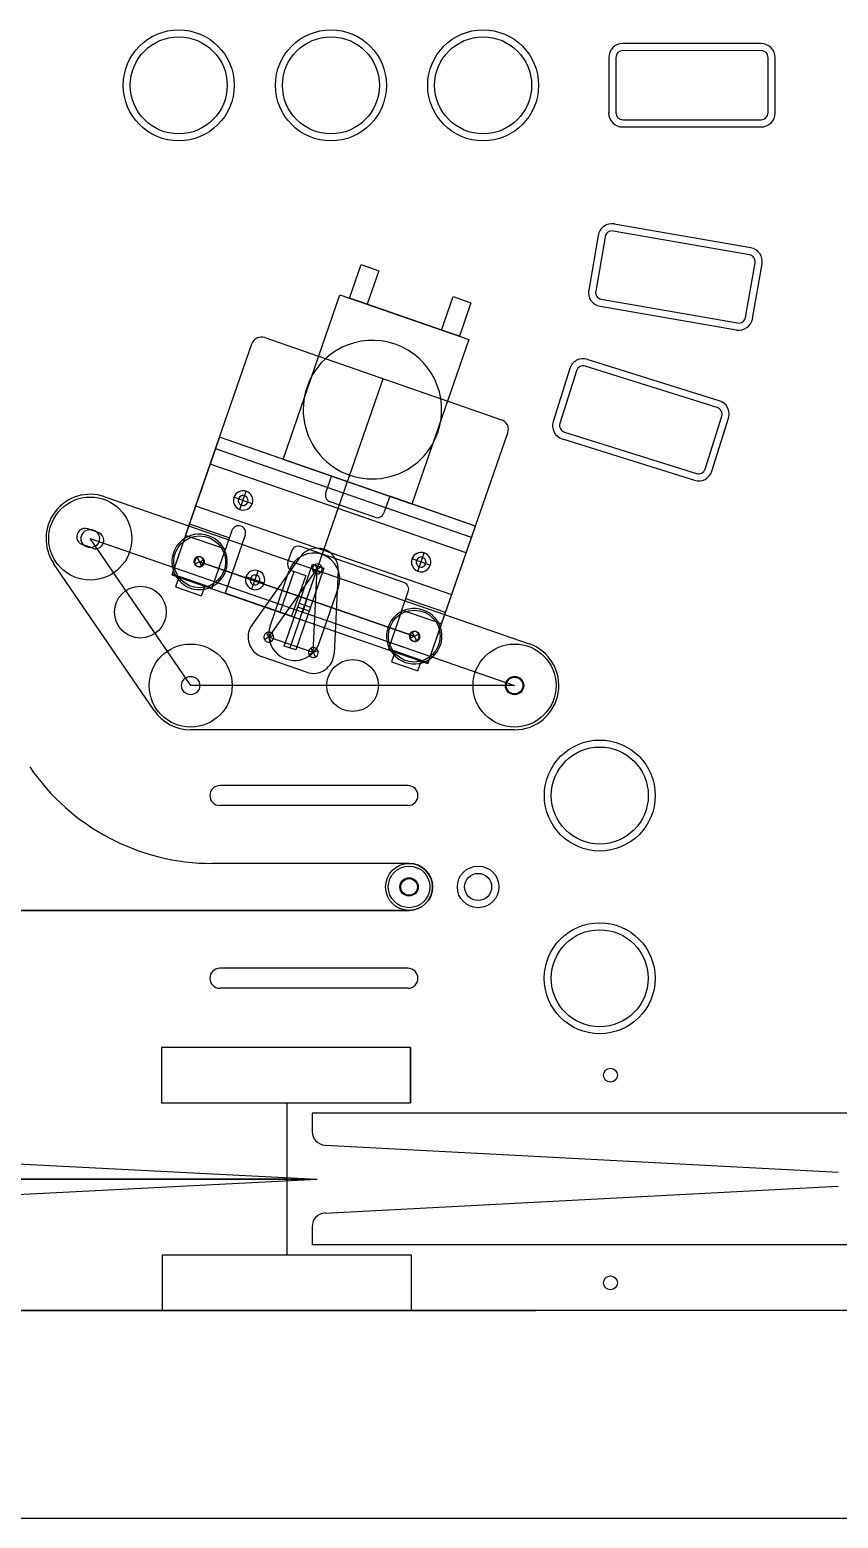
# Model space of a CAD drawing. Extents: x 187 to 247, y 518 to 542.
# Drawn here: x 198.63 to 205.93, y 518 to 531.44 of the extents above; entities that cross this region are included whole.
import ezdxf

# ---------------------------------------------------------------- set-up
doc = ezdxf.new("R2010")
doc.units = 0
doc.header["$MEASUREMENT"] = 0
for name, color, linetype in [('0_WOOD', 5, 'CONTINUOUS'), ('1_250BIT_500DEP', 5, 'CONTINUOUS'), ('2_250BIT_250DEP', 3, 'CONTINUOUS'), ('6_125BIT_500DEP', 5, 'CONTINUOUS'), ('7_VCARVE_BIT', 5, 'CONTINUOUS'), ('7A_1250BALL', 5, 'CONTINUOUS'), ('8_250BIT_500OUTLINE', 5, 'CONTINUOUS'), ('CONSTRUCTION', 7, 'CONTINUOUS'), ('DF_COMP', 4, 'CONTINUOUS'), ('PLASTICS', 37, 'CONTINUOUS')]:
    doc.layers.add(name, color=color, linetype=linetype)

msp = doc.modelspace()

# ---------------------------------------------------------------- linework, layer by layer
at = {"layer": '0_WOOD', "color": 5, "linetype": 'CONTINUOUS'}
msp.add_line((187, 518), (247, 518), dxfattribs=at)
at = {"layer": '1_250BIT_500DEP', "color": 5, "linetype": 'CONTINUOUS'}
for p, q in [((205.237, 531.25), (203.987, 531.251)), ((203.924, 531.188), (203.924, 530.688)), ((205.299, 530.688), (205.299, 531.188)), ((203.986, 530.626), (205.236, 530.625)), ((205.131, 529.407), (203.899, 529.621)), ((203.827, 529.57), (203.742, 529.078)), ((205.096, 528.842), (205.182, 529.335)), ((203.792, 529.006), (205.024, 528.792)), ((203.568, 528.36), (203.419, 527.883)), ((204.839, 528.029), (203.646, 528.401)), ((204.731, 527.473), (204.88, 527.95)), ((203.46, 527.805), (204.653, 527.432)), ((200.8, 526.054), (200.974, 526.556)), ((201.243, 525.901), (201.417, 526.403))]:
    msp.add_line(p, q, dxfattribs=at)
for centre, radius in [((199.975, 530.937), 0.438), ((201.35, 530.937), 0.438), ((202.725, 530.937), 0.438), ((200.164, 526.635), 0.234), ((199.629, 526.181), 0.234), ((202.103, 525.964), 0.234), ((201.546, 525.518), 0.234), ((203.779, 524.525), 0.438), ((203.778, 522.875), 0.438)]:
    msp.add_circle(centre, radius, dxfattribs=at)
for centre, start, end in [((201.196, 526.48), -19.0935, 160.9065), ((201.022, 525.978), 160.9065, -19.0935)]:
    msp.add_arc(centre, 0.234, start, end, dxfattribs=at)
for centre, major_axis, start_param, end_param in [((203.987, 531.188), (0, 0.0625), 0, 1.570796), ((205.237, 531.188), (0.0625, 0), 0, 1.570796), ((203.986, 530.688), (0, -0.0625), 4.712389, 6.283185), ((205.236, 530.688), (0, -0.0625), 0, 1.570796), ((203.889, 529.56), (0.0107, 0.0616), 0, 1.570796), ((205.12, 529.346), (0.0616, -0.0107), 0, 1.570796), ((203.803, 529.067), (-0.0107, -0.0616), 4.712389, 6.283185), ((205.035, 528.853), (-0.0107, -0.0616), 0, 1.570796), ((203.628, 528.342), (0.0186, 0.0597), 0, 1.570796), ((204.821, 527.969), (0.0597, -0.0186), 0, 1.570796), ((203.478, 527.865), (-0.0186, -0.0597), 4.712389, 6.283185), ((204.671, 527.492), (-0.0186, -0.0597), 0, 1.570796)]:
    msp.add_ellipse(centre, major_axis=major_axis, ratio=1, start_param=start_param, end_param=end_param, dxfattribs=at)
at = {"layer": '2_250BIT_250DEP', "color": 3, "linetype": 'CONTINUOUS'}
for p, q in [((205.237, 531.314), (203.987, 531.315)), ((203.86, 531.188), (203.86, 530.688)), ((205.363, 530.688), (205.363, 531.187)), ((203.986, 530.562), (205.236, 530.561)), ((205.142, 529.47), (203.91, 529.684)), ((203.764, 529.581), (203.679, 529.089)), ((205.159, 528.832), (205.245, 529.324)), ((203.781, 528.943), (205.013, 528.729)), ((204.858, 528.09), (203.665, 528.463)), ((203.507, 528.38), (203.358, 527.902)), ((204.792, 527.454), (204.941, 527.931)), ((203.441, 527.744), (204.634, 527.371))]:
    msp.add_line(p, q, dxfattribs=at)
for centre in [(199.975, 530.937), (201.35, 530.937), (202.725, 530.937), (203.779, 524.525), (203.778, 522.875)]:
    msp.add_circle(centre, 0.501, dxfattribs=at)
for centre, start, end in [((203.987, 531.188), 89.9705, 179.9705), ((203.986, 530.688), 179.9705, -90.0295), ((205.236, 530.688), -90.0295, -0.0295), ((203.889, 529.56), 80.1432, 170.1432), ((205.12, 529.346), -9.8568, 80.1432), ((203.803, 529.067), 170.1432, -99.8568), ((205.035, 528.853), -99.8568, -9.8568), ((203.628, 528.342), 72.6432, 162.6432), ((203.478, 527.865), 162.6432, -107.3568), ((204.671, 527.492), -107.3568, -17.3568)]:
    msp.add_arc(centre, 0.127, start, end, dxfattribs=at)
for centre, major_axis in [((205.237, 531.188), (0, 0.126)), ((204.821, 527.969), (0.038, 0.121))]:
    msp.add_ellipse(centre, major_axis=major_axis, ratio=1, start_param=4.712389, end_param=6.283185, dxfattribs=at)
at = {"layer": '6_125BIT_500DEP', "color": 5, "linetype": 'CONTINUOUS'}
for p, q in [((202.046, 524.615), (200.346, 524.615)), ((202.046, 524.435), (200.346, 524.435)), ((202.046, 522.965), (200.346, 522.965)), ((202.046, 522.785), (200.346, 522.785))]:
    msp.add_line(p, q, dxfattribs=at)
for centre, radius in [((199.176, 526.845), 0.0825), ((200.083, 525.518), 0.0825), ((203.009, 525.518), 0.0825), ((202.056, 523.7), 0.0825), ((202.68, 523.7), 0.122)]:
    msp.add_circle(centre, radius, dxfattribs=at)
for centre, start, end in [((200.346, 524.525), 90, -90), ((202.046, 524.525), -90, 90), ((200.346, 522.875), 90, -90), ((202.046, 522.875), -90, 90)]:
    msp.add_arc(centre, 0.09, start, end, dxfattribs=at)
at = {"layer": '7_VCARVE_BIT', "color": 5, "linetype": 'CONTINUOUS'}
for centre in [(203.875, 522), (203.875, 520.125)]:
    msp.add_circle(centre, 0.0625, dxfattribs=at)
at = {"layer": '7A_1250BALL', "color": 5, "linetype": 'CONTINUOUS'}
for p in [(193.227, 521.468), (193.227, 521.062), (193.227, 520.656)]:
    msp.add_line(p, (201.227, 521.062), dxfattribs=at)
at = {"layer": '8_250BIT_500OUTLINE', "color": 5, "linetype": 'CONTINUOUS'}
msp.add_line((234.875, 519.875), (193.227, 519.875), dxfattribs=at)
at = {"layer": 'CONSTRUCTION', "color": 7, "linetype": 'CONTINUOUS'}
for p, q in [((199.818, 522.25), (199.818, 521.75)), ((202.068, 522.25), (199.818, 522.25)), ((202.068, 521.75), (202.068, 522.25)), ((199.818, 521.75), (202.068, 521.75)), ((199.827, 520.375), (199.827, 519.875)), ((202.077, 520.375), (199.827, 520.375)), ((202.077, 519.875), (202.077, 520.375)), ((199.827, 519.875), (202.077, 519.875))]:
    msp.add_line(p, q, dxfattribs=at)
at = {"layer": 'DF_COMP', "color": 4, "linetype": 'CONTINUOUS'}
for p, q in [((201.517, 529.016), (201.622, 529.318)), ((201.622, 529.318), (201.783, 529.263)), ((201.783, 529.263), (201.678, 528.96)), ((200.918, 527.56), (201.432, 529.045)), ((201.432, 529.045), (202.596, 528.642)), ((201.678, 528.96), (201.517, 529.016)), ((202.43, 528.7), (201.598, 528.988)), ((202.35, 528.727), (202.454, 529.03)), ((202.454, 529.03), (202.615, 528.974)), ((202.615, 528.974), (202.511, 528.672)), ((202.511, 528.672), (202.35, 528.727)), ((200.259, 527.516), (200.635, 528.602)), ((200.752, 528.659), (202.891, 527.918)), ((202.596, 528.642), (202.082, 527.157)), ((201.416, 527.116), (201.822, 528.288)), ((201.134, 528.214), (201.134, 528.214)), ((201.134, 528.214), (201.134, 528.214)), ((200.344, 527.759), (199.914, 526.517)), ((200.037, 526.874), (200.344, 527.759)), ((202.656, 526.958), (200.344, 527.759)), ((201.356, 527.409), (200.344, 527.759)), ((202.572, 526.715), (202.948, 527.801)), ((202.621, 526.855), (200.308, 527.656)), ((202.572, 526.715), (200.259, 527.516)), ((202.082, 527.157), (200.918, 527.56)), ((201.07, 526.117), (201.5, 527.359)), ((201.303, 527.258), (201.356, 527.409)), ((201.5, 527.359), (201.52, 527.418)), ((200.474, 527.218), (200.474, 527.218)), ((200.474, 527.218), (200.474, 527.218)), ((200.639, 527.16), (200.474, 527.218)), ((200.515, 527.203), (200.515, 527.203)), ((200.515, 527.203), (200.515, 527.203)), ((200.528, 527.106), (200.585, 527.272)), ((201.881, 527.227), (201.828, 527.076)), ((202.656, 526.958), (201.881, 527.227)), ((202.441, 526.338), (200.129, 527.138)), ((201.748, 527.037), (201.343, 527.177)), ((200.073, 526.978), (200.433, 526.853)), ((200.537, 526.958), (200.537, 526.958)), ((202.226, 525.717), (202.656, 526.958)), ((202.35, 526.074), (202.656, 526.958)), ((200.083, 525.518), (199.176, 526.845)), ((199.176, 526.845), (203.009, 525.518)), ((200.037, 526.874), (199.916, 526.524)), ((200.398, 526.75), (200.037, 526.874)), ((200.397, 526.75), (200.037, 526.874)), ((200.576, 526.877), (200.394, 526.351)), ((200.456, 526.919), (200.398, 526.75)), ((199.927, 526.717), (199.927, 526.717)), ((199.927, 526.717), (199.927, 526.717)), ((200.164, 526.635), (200.144, 526.675)), ((200.276, 526.4), (200.397, 526.75)), ((201.073, 526.679), (200.636, 526.064)), ((200.994, 526.732), (200.961, 526.635)), ((202.01, 526.448), (201.075, 526.772)), ((202.136, 526.549), (202.193, 526.715)), ((200.114, 526.652), (200.114, 526.652)), ((200.114, 526.652), (200.114, 526.652)), ((200.122, 526.649), (200.122, 526.649)), ((200.122, 526.649), (200.122, 526.649)), ((200.164, 526.635), (200.124, 526.615)), ((200.164, 526.635), (200.204, 526.654)), ((202.103, 525.964), (200.164, 526.635)), ((200.164, 526.635), (200.183, 526.595)), ((200.164, 526.635), (202.103, 525.964)), ((200.636, 526.389), (200.693, 526.554)), ((200.789, 525.955), (201.227, 526.571)), ((200.891, 526.179), (201.018, 526.548)), ((201, 526.554), (201.122, 526.512)), ((201.05, 526.226), (201.184, 526.613)), ((201.07, 526.117), (201.235, 526.595)), ((201.287, 526.577), (201.153, 526.19)), ((201.184, 526.613), (201.287, 526.577)), ((201.185, 526.586), (201.185, 526.586)), ((201.185, 526.586), (201.185, 526.586)), ((201.227, 526.571), (201.187, 526.552)), ((201.191, 525.816), (201.227, 526.571)), ((201.227, 526.571), (201.208, 526.611)), ((201.227, 526.571), (201.267, 526.591)), ((201.227, 526.571), (201.247, 526.531)), ((201.415, 526.56), (201.378, 525.807)), ((202.082, 526.661), (202.082, 526.661)), ((202.247, 526.604), (202.082, 526.661)), ((202.082, 526.661), (202.082, 526.661)), ((202.123, 526.647), (202.123, 526.647)), ((202.123, 526.647), (202.123, 526.647)), ((199.914, 526.517), (202.226, 525.717)), ((199.916, 526.524), (200.276, 526.4)), ((199.978, 526.503), (199.945, 526.409)), ((199.945, 526.409), (200.181, 526.327)), ((200.214, 526.421), (199.978, 526.503)), ((200.181, 526.327), (200.214, 526.421)), ((200.582, 526.5), (200.582, 526.5)), ((200.748, 526.443), (200.582, 526.5)), ((200.582, 526.5), (200.582, 526.5)), ((200.623, 526.486), (200.623, 526.486)), ((200.623, 526.486), (200.623, 526.486)), ((201.122, 526.512), (200.994, 526.143)), ((200.994, 526.143), (200.394, 526.351)), ((200.929, 525.875), (201.062, 526.262)), ((201.062, 526.262), (201.166, 526.226)), ((201.133, 526.299), (201.092, 526.181)), ((201.991, 526.198), (202.049, 526.367)), ((202.386, 526.177), (202.026, 526.301)), ((201.166, 526.226), (201.032, 525.839)), ((201.153, 526.19), (201.05, 526.226)), ((201.991, 526.198), (201.869, 525.848)), ((202.35, 526.074), (201.991, 526.198)), ((202.35, 526.074), (201.991, 526.198)), ((200.789, 525.955), (200.769, 525.995)), ((201.07, 526.117), (200.98, 525.857)), ((201.866, 526.045), (201.866, 526.045)), ((201.866, 526.045), (201.866, 526.045)), ((202.103, 525.964), (202.083, 526.004)), ((202.229, 525.724), (202.35, 526.074)), ((200.747, 525.97), (200.747, 525.97)), ((200.747, 525.97), (200.747, 525.97)), ((200.789, 525.955), (200.749, 525.935)), ((200.789, 525.955), (200.829, 525.974)), ((201.191, 525.816), (200.789, 525.955)), ((200.789, 525.955), (200.808, 525.915)), ((201.032, 525.839), (200.929, 525.875)), ((202.061, 525.978), (202.061, 525.978)), ((202.061, 525.978), (202.061, 525.978)), ((202.103, 525.964), (202.063, 525.944)), ((202.068, 525.976), (202.068, 525.976)), ((202.068, 525.976), (202.068, 525.976)), ((202.103, 525.964), (202.143, 525.983)), ((202.103, 525.964), (202.103, 525.964)), ((202.103, 525.964), (202.122, 525.924)), ((201.13, 525.638), (200.728, 525.778)), ((201.149, 525.83), (201.149, 525.83)), ((201.149, 525.83), (201.149, 525.83)), ((201.191, 525.816), (201.151, 525.796)), ((201.191, 525.816), (201.171, 525.856)), ((201.191, 525.816), (201.231, 525.835)), ((201.191, 525.816), (201.21, 525.776)), ((201.869, 525.848), (202.229, 525.724)), ((201.931, 525.827), (201.898, 525.732)), ((201.898, 525.732), (202.135, 525.651)), ((202.167, 525.745), (201.931, 525.827)), ((202.135, 525.651), (202.167, 525.745)), ((203.009, 525.518), (200.083, 525.518)), ((202.068, 522.25), (202.068, 521.75)), ((201.18, 521.657), (201.18, 521.493)), ((212.117, 521.657), (201.18, 521.657)), ((201.298, 521.368), (205.933, 521.124)), ((201.298, 520.755), (205.933, 520.999)), ((201.18, 520.631), (201.18, 520.467)), ((215.117, 520.467), (201.18, 520.467))]:
    msp.add_line(p, q, dxfattribs=at)
at = {"layer": 'DF_COMP', "color": 27, "linetype": 'CONTINUOUS'}
for p, q in [((202.056, 523.912), (200.28, 523.912)), ((202.056, 523.488), (198.279, 523.488))]:
    msp.add_line(p, q, dxfattribs=at)
at = {"layer": 'DF_COMP', "color": 7, "linetype": 'CONTINUOUS'}
for p, q in [((200.952, 521.75), (200.952, 520.375)), ((200.952, 521.062), (192.952, 521.062)), ((194.952, 519.875), (203.202, 519.875))]:
    msp.add_line(p, q, dxfattribs=at)
at = {"layer": 'DF_COMP', "color": 4, "linetype": 'CONTINUOUS'}
for centre, radius in [((199.176, 526.845), 0.375), ((200.083, 525.518), 0.375), ((203.009, 525.518), 0.375), ((202.68, 523.7), 0.188)]:
    msp.add_circle(centre, radius, dxfattribs=at)
at = {"layer": 'DF_COMP', "color": 27, "linetype": 'CONTINUOUS'}
for radius in [0.212, 0.188]:
    msp.add_circle((202.056, 523.7), radius, dxfattribs=at)
msp.add_arc((200.28, 525.912), 2, -145.6469, -90, dxfattribs=at)
at = {"layer": 'DF_COMP', "color": 4, "linetype": 'CONTINUOUS'}
for centre, start, end in [((201.305, 521.493), 180, -93.0117), ((201.305, 520.631), 93.0117, 180)]:
    msp.add_arc(centre, 0.125, start, end, dxfattribs=at)
for points in [[(201.93, 528.6), (201.603, 528.713), (201.247, 528.54), (201.134, 528.214)], [(200.682, 528.654), (200.66, 528.644), (200.643, 528.625), (200.635, 528.602)], [(200.752, 528.659), (200.729, 528.667), (200.704, 528.665), (200.682, 528.654)], [(202.316, 527.804), (202.429, 528.131), (202.256, 528.487), (201.93, 528.6)], [(201.134, 528.214), (201.061, 528.002), (201.106, 527.768), (201.252, 527.599)], [(202.944, 527.871), (202.933, 527.893), (202.914, 527.91), (202.891, 527.918)], [(201.843, 527.395), (202.063, 527.437), (202.243, 527.593), (202.316, 527.804)], [(202.948, 527.801), (202.956, 527.824), (202.954, 527.85), (202.944, 527.871)], [(201.252, 527.599), (201.399, 527.43), (201.624, 527.352), (201.843, 527.395)], [(200.474, 527.218), (200.464, 527.188), (200.47, 527.155), (200.49, 527.132)], [(200.585, 527.272), (200.54, 527.287), (200.49, 527.263), (200.474, 527.218)], [(200.515, 527.203), (200.509, 527.188), (200.513, 527.172), (200.523, 527.16)], [(200.548, 527.233), (200.533, 527.23), (200.52, 527.218), (200.515, 527.203)], [(200.59, 527.218), (200.58, 527.23), (200.564, 527.236), (200.548, 527.233)], [(200.639, 527.16), (200.655, 527.206), (200.631, 527.256), (200.585, 527.272)], [(200.599, 527.174), (200.604, 527.189), (200.601, 527.206), (200.59, 527.218)], [(201.303, 527.258), (201.298, 527.242), (201.299, 527.224), (201.306, 527.209)], [(201.306, 527.209), (201.314, 527.194), (201.327, 527.182), (201.343, 527.177)], [(200.49, 527.132), (200.511, 527.108), (200.543, 527.097), (200.573, 527.103)], [(200.523, 527.16), (200.533, 527.148), (200.549, 527.142), (200.565, 527.145)], [(200.565, 527.145), (200.581, 527.148), (200.594, 527.159), (200.599, 527.174)], [(200.573, 527.103), (200.604, 527.109), (200.629, 527.131), (200.639, 527.16)], [(201.796, 527.04), (201.811, 527.047), (201.823, 527.06), (201.828, 527.076)], [(200.489, 526.955), (200.473, 526.948), (200.462, 526.934), (200.456, 526.919)], [(200.537, 526.958), (200.521, 526.963), (200.504, 526.962), (200.489, 526.955)], [(200.573, 526.926), (200.566, 526.941), (200.553, 526.952), (200.537, 526.958)], [(201.748, 527.037), (201.763, 527.031), (201.781, 527.032), (201.796, 527.04)], [(200.116, 526.881), (200.028, 526.864), (199.956, 526.801), (199.927, 526.717)], [(200.353, 526.799), (200.294, 526.866), (200.204, 526.897), (200.116, 526.881)], [(200.4, 526.553), (200.429, 526.637), (200.411, 526.731), (200.353, 526.799)], [(200.576, 526.877), (200.582, 526.893), (200.581, 526.91), (200.573, 526.926)], [(199.927, 526.717), (199.898, 526.632), (199.916, 526.539), (199.974, 526.471)], [(200.148, 526.681), (200.132, 526.678), (200.12, 526.667), (200.114, 526.652)], [(200.155, 526.679), (200.14, 526.676), (200.127, 526.664), (200.122, 526.649)], [(200.19, 526.666), (200.18, 526.678), (200.164, 526.684), (200.148, 526.681)], [(200.197, 526.664), (200.187, 526.676), (200.171, 526.682), (200.155, 526.679)], [(200.199, 526.623), (200.204, 526.638), (200.201, 526.654), (200.19, 526.666)], [(200.206, 526.62), (200.211, 526.635), (200.208, 526.652), (200.197, 526.664)], [(201.027, 526.769), (201.012, 526.761), (201, 526.748), (200.994, 526.732)], [(201.075, 526.772), (201.059, 526.777), (201.042, 526.776), (201.027, 526.769)], [(201.289, 526.749), (201.209, 526.776), (201.121, 526.747), (201.073, 526.679)], [(201.415, 526.56), (201.419, 526.644), (201.368, 526.721), (201.289, 526.749)], [(202.193, 526.715), (202.148, 526.731), (202.098, 526.707), (202.082, 526.661)], [(202.156, 526.676), (202.141, 526.673), (202.128, 526.662), (202.123, 526.647)], [(202.198, 526.661), (202.188, 526.673), (202.172, 526.679), (202.156, 526.676)], [(202.247, 526.604), (202.263, 526.649), (202.239, 526.699), (202.193, 526.715)], [(200.114, 526.652), (200.109, 526.637), (200.112, 526.62), (200.123, 526.608)], [(200.122, 526.649), (200.116, 526.634), (200.12, 526.618), (200.13, 526.606)], [(200.123, 526.608), (200.133, 526.596), (200.149, 526.591), (200.165, 526.594)], [(200.13, 526.606), (200.14, 526.594), (200.156, 526.588), (200.172, 526.591)], [(200.165, 526.594), (200.181, 526.597), (200.193, 526.608), (200.199, 526.623)], [(200.172, 526.591), (200.188, 526.594), (200.201, 526.605), (200.206, 526.62)], [(200.211, 526.389), (200.299, 526.406), (200.371, 526.468), (200.4, 526.553)], [(200.648, 526.557), (200.617, 526.551), (200.592, 526.53), (200.582, 526.5)], [(200.731, 526.529), (200.71, 526.552), (200.679, 526.563), (200.648, 526.557)], [(200.748, 526.443), (200.758, 526.472), (200.751, 526.505), (200.731, 526.529)], [(200.961, 526.635), (200.955, 526.619), (200.956, 526.601), (200.964, 526.586)], [(200.964, 526.586), (200.971, 526.571), (200.984, 526.559), (201, 526.554)], [(201.185, 526.586), (201.18, 526.571), (201.183, 526.554), (201.194, 526.542)], [(201.219, 526.615), (201.203, 526.612), (201.19, 526.601), (201.185, 526.586)], [(201.194, 526.542), (201.204, 526.53), (201.22, 526.524), (201.236, 526.527)], [(201.261, 526.6), (201.251, 526.612), (201.234, 526.618), (201.219, 526.615)], [(201.236, 526.527), (201.251, 526.53), (201.264, 526.542), (201.269, 526.557)], [(201.269, 526.557), (201.275, 526.572), (201.271, 526.588), (201.261, 526.6)], [(202.082, 526.661), (202.072, 526.631), (202.078, 526.599), (202.098, 526.575)], [(202.098, 526.575), (202.119, 526.551), (202.151, 526.54), (202.181, 526.546)], [(202.123, 526.647), (202.117, 526.632), (202.121, 526.615), (202.131, 526.603)], [(202.131, 526.603), (202.141, 526.591), (202.157, 526.585), (202.173, 526.588)], [(202.173, 526.588), (202.189, 526.592), (202.202, 526.603), (202.207, 526.618)], [(202.181, 526.546), (202.212, 526.552), (202.237, 526.574), (202.247, 526.604)], [(202.207, 526.618), (202.212, 526.633), (202.209, 526.649), (202.198, 526.661)], [(199.974, 526.471), (200.033, 526.403), (200.123, 526.372), (200.211, 526.389)], [(200.582, 526.5), (200.572, 526.47), (200.578, 526.438), (200.599, 526.414)], [(200.599, 526.414), (200.619, 526.39), (200.651, 526.379), (200.681, 526.385)], [(200.623, 526.486), (200.617, 526.471), (200.621, 526.454), (200.631, 526.442)], [(200.656, 526.515), (200.641, 526.512), (200.628, 526.501), (200.623, 526.486)], [(200.631, 526.442), (200.641, 526.43), (200.658, 526.425), (200.673, 526.428)], [(200.698, 526.501), (200.688, 526.513), (200.672, 526.518), (200.656, 526.515)], [(200.673, 526.428), (200.689, 526.431), (200.702, 526.442), (200.707, 526.457)], [(200.681, 526.385), (200.712, 526.391), (200.737, 526.413), (200.748, 526.443)], [(200.707, 526.457), (200.712, 526.472), (200.709, 526.489), (200.698, 526.501)], [(202.046, 526.416), (202.039, 526.431), (202.026, 526.443), (202.01, 526.448)], [(202.049, 526.367), (202.055, 526.383), (202.054, 526.401), (202.046, 526.416)], [(202.055, 526.209), (201.968, 526.192), (201.895, 526.13), (201.866, 526.045)], [(202.292, 526.127), (202.233, 526.195), (202.143, 526.226), (202.055, 526.209)], [(202.339, 525.882), (202.368, 525.966), (202.35, 526.06), (202.292, 526.127)], [(200.636, 526.064), (200.602, 526.016), (200.592, 525.954), (200.61, 525.898)], [(200.78, 525.999), (200.765, 525.996), (200.752, 525.985), (200.747, 525.97)], [(200.823, 525.984), (200.812, 525.996), (200.796, 526.002), (200.78, 525.999)], [(201.866, 526.045), (201.837, 525.961), (201.855, 525.867), (201.914, 525.8)], [(202.094, 526.007), (202.079, 526.004), (202.066, 525.993), (202.061, 525.978)], [(202.101, 526.005), (202.086, 526.002), (202.073, 525.991), (202.068, 525.976)], [(202.136, 525.993), (202.126, 526.005), (202.11, 526.01), (202.094, 526.007)], [(202.143, 525.99), (202.133, 526.002), (202.117, 526.008), (202.101, 526.005)], [(202.145, 525.949), (202.15, 525.964), (202.147, 525.981), (202.136, 525.993)], [(200.61, 525.898), (200.628, 525.841), (200.672, 525.797), (200.728, 525.778)], [(200.747, 525.97), (200.742, 525.954), (200.745, 525.938), (200.755, 525.926)], [(200.755, 525.926), (200.766, 525.914), (200.782, 525.908), (200.797, 525.911)], [(200.797, 525.911), (200.813, 525.914), (200.826, 525.925), (200.831, 525.94)], [(200.831, 525.94), (200.836, 525.955), (200.833, 525.972), (200.823, 525.984)], [(201.182, 525.86), (201.167, 525.857), (201.154, 525.845), (201.149, 525.83)], [(201.225, 525.845), (201.214, 525.857), (201.198, 525.863), (201.182, 525.86)], [(202.061, 525.978), (202.055, 525.963), (202.059, 525.946), (202.069, 525.934)], [(202.068, 525.976), (202.062, 525.961), (202.066, 525.944), (202.076, 525.932)], [(202.069, 525.934), (202.079, 525.922), (202.095, 525.917), (202.111, 525.92)], [(202.076, 525.932), (202.087, 525.92), (202.103, 525.914), (202.118, 525.917)], [(202.111, 525.92), (202.127, 525.923), (202.14, 525.934), (202.145, 525.949)], [(202.118, 525.917), (202.134, 525.92), (202.147, 525.932), (202.152, 525.947)], [(202.152, 525.947), (202.157, 525.962), (202.154, 525.978), (202.143, 525.99)], [(202.15, 525.718), (202.238, 525.735), (202.31, 525.797), (202.339, 525.882)], [(201.149, 525.83), (201.144, 525.815), (201.147, 525.799), (201.157, 525.787)], [(201.157, 525.787), (201.168, 525.775), (201.184, 525.769), (201.199, 525.772)], [(201.199, 525.772), (201.215, 525.775), (201.228, 525.786), (201.233, 525.801)], [(201.233, 525.801), (201.238, 525.816), (201.235, 525.833), (201.225, 525.845)], [(201.296, 525.66), (201.345, 525.693), (201.376, 525.748), (201.378, 525.807)], [(201.914, 525.8), (201.972, 525.732), (202.062, 525.701), (202.15, 525.718)], [(201.13, 525.638), (201.185, 525.619), (201.247, 525.627), (201.296, 525.66)]]:
    msp.add_open_spline(points, degree=3, dxfattribs=at)
at = {"layer": 'PLASTICS', "color": 37, "linetype": 'CONTINUOUS'}
for p, q in [((199.307, 527.223), (203.14, 525.896)), ((199.752, 525.292), (198.845, 526.619)), ((203.009, 525.118), (200.083, 525.118)), ((202.056, 523.912), (200.28, 523.912)), ((198.543, 523.488), (202.056, 523.488))]:
    msp.add_line(p, q, dxfattribs=at)
at = {"layer": 'PLASTICS', "color": 34, "linetype": 'CONTINUOUS'}
for p, q in [((199.248, 526.899), (199.153, 526.932)), ((199.198, 526.757), (199.104, 526.79))]:
    msp.add_line(p, q, dxfattribs=at)
at = {"layer": 'PLASTICS', "color": 37, "linetype": 'CONTINUOUS'}
for centre in [(203.009, 525.518), (202.056, 523.7)]:
    msp.add_circle(centre, 0.075, dxfattribs=at)
for centre, radius, start, end in [((199.176, 526.845), 0.4, 70.9065, -145.6469), ((203.009, 525.518), 0.4, -90, 70.9065), ((200.083, 525.518), 0.4, -145.6469, -90), ((200.28, 525.912), 2, -145.6469, -90), ((202.056, 523.7), 0.212, -90, 90)]:
    msp.add_arc(centre, radius, start, end, dxfattribs=at)
at = {"layer": 'PLASTICS', "color": 34, "linetype": 'CONTINUOUS'}
for centre, start, end in [((199.128, 526.861), 70.9065, -109.0935), ((199.223, 526.828), -109.0935, 70.9065)]:
    msp.add_arc(centre, 0.075, start, end, dxfattribs=at)

doc.saveas('drawing.dxf')
